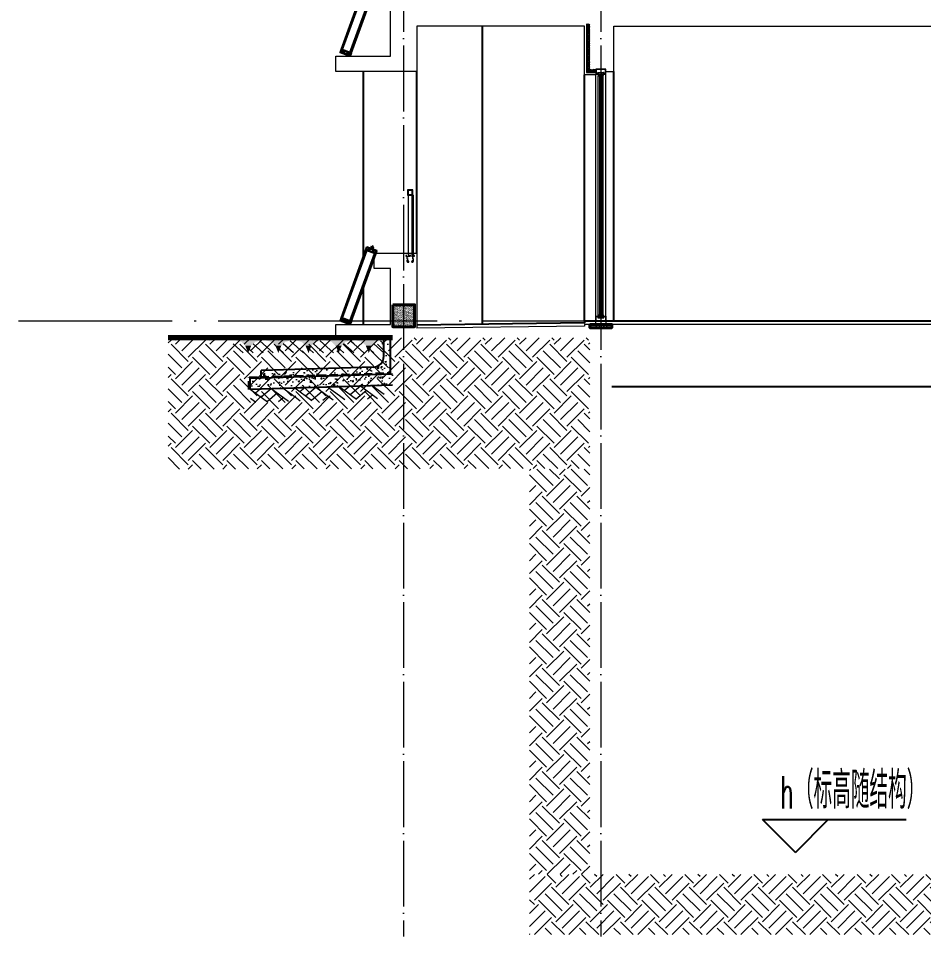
# Model space of a CAD drawing. Extents: x 27938 to 983267, y -209821 to 1628073.
# Drawn here: x 694490 to 702755, y -116695 to -108311 of the extents above; entities that cross this region are included whole.
import ezdxf

# ---------------------------------------------------------------- set-up
doc = ezdxf.new("R2010")
doc.units = 0
doc.header["$LTSCALE"] = 1000
doc.header["$MEASUREMENT"] = 0
doc.linetypes.add('DASH', pattern=[0.35, 0.25, -0.1])
doc.linetypes.add('DOTE', pattern=[2.42, 2, -0.2, 0.02, -0.2])
for name, color, linetype in [('5-平立面看线1', 45, 'Continuous'), ('COLUMN', 9, 'Continuous'), ('DIM_ELEV', 3, 'Continuous'), ('Stair-栏杆', 142, 'Continuous'), ('实线层', 7, 'Continuous'), ('看线', 251, 'Continuous'), ('立面-看线', 251, 'Continuous')]:
    doc.layers.add(name, color=color, linetype=linetype)
for name, color, linetype, lineweight in [('DOTE', 19, 'DOTE', 9), ('PUB_HATCH', 8, 'Continuous', 9), ('S_WINDOW', 144, 'Continuous', 15), ('WALL', 9, 'Continuous', 40), ('内粉刷', 37, 'Continuous', 9), ('填充', 251, 'Continuous', 5), ('立面-中轮廓线', 213, 'Continuous', 35), ('立面-栏杆', 105, 'Continuous', 15), ('粉刷', 251, 'Continuous', 9), ('细细', 250, 'Continuous', 0)]:
    doc.layers.add(name, color=color, linetype=linetype, lineweight=lineweight)
doc.styles.add('_TCH_DIM', font='SIMPLEX.shx', dxfattribs={"width": 0.7, "bigfont": 'GBCBIG.shx'})
pattern_1 = [(315, (145053.3697, 680712.4302), (-1.76776695, -1.76776695), []), (315, (145054.5482, 680712.4302), (-1.76776695, -1.76776695), [])]
pattern_2 = [(315, (145053.3697, 678374.192), (-1.76776695, -1.76776695), []), (315, (145054.5482, 678374.192), (-1.76776695, -1.76776695), [])]
pattern_3 = [(50, (28072.99, 249033.25), (143.452037, -12.550427), [15, -165]), (355, (28072.99, 249033.25), (-27.750267, 150.438427), [12, -132]), (100.4514, (28084.94, 249032.2), (115.701876, 137.88791), [12.74804, -140.22842]), (46.1842, (28072.99, 249073.25), (213.44821, -33.1038), [22.5, -247.5]), (96.6356, (28090.77, 249070.5), (186.93254, 194.82357), [19.12206, -210.3426]), (351.1842, (28072.99, 249073.25), (186.93239, 194.82372), [18, -198]), (21, (28092.99, 249063.25), (119.38141, -80.52378), [15, -165]), (326, (28092.99, 249063.25), (48.663066, 145.03001), [12, -132]), (71.4514, (28102.93, 249056.54), (168.044526, 64.5061), [12.74804, -140.22842]), (37.5, (28072.986, 249033.25), (2.431971, 66.578771), [0, -130.4, 0, -134, 0, -132.5]), (7.5, (28072.986, 249033.25), (52.613907, 78.882342), [0, -76.4, 0, -127.4, 0, -50.5]), (327.5, (28028.386, 249033.25), (106.764487, -4.510974), [0, -50, 0, -156, 0, -207]), (317.5, (28008.39, 249033.25), (116.637234, 20.020996), [0, -65, 0, -103.6, 0, -147])]

# ---------------------------------------------------------------- blocks, each defined once
blk = doc.blocks.new('A$C39C008DC')
at = {"layer": '实线层', "color": 5}
for p, q in [((31.5, 60.3), (256.2, 677.7)), ((256.5, 677.6), (31.8, 60.2)), ((32.3, 60.1), (257, 677.4)), ((260, 676.3), (35.3, 59)), ((260.5, 676.2), (35.8, 58.8)), ((254.8, 678.2), (264.9, 706)), ((345, 645.4), (254.8, 678.2)), ((255.2, 678.1), (265.5, 706.3)), ((353.5, 668.7), (263.2, 701.5)), ((353.1, 669.2), (263.8, 701.7)), ((264.9, 706), (265.3, 705.8)), ((354.7, 673.6), (265.4, 706.1)), ((354.8, 673.8), (265.5, 706.3)), ((280.3, 678), (281.3, 680.8)), ((282.2, 675.8), (280.3, 678)), ((280.6, 671.6), (285.7, 685.5)), ((281.3, 680.8), (284.1, 681.3)), ((285, 676.3), (282.2, 675.8)), ((284.1, 681.3), (286, 679)), ((286, 679), (285, 676.3)), ((303.6, 695.6), (297, 694.8)), ((323.3, 685.2), (297, 694.8)), ((303.6, 695.6), (310.7, 714.8)), ((303.6, 695.6), (318.7, 690.1)), ((325.7, 709.4), (310.7, 714.8)), ((318.7, 690.1), (325.7, 709.4)), ((318.7, 690.1), (323.3, 685.2)), ((321, 657), (326, 670.8)), ((344.5, 645.6), (354.8, 673.8)), ((345, 645.4), (355.1, 673.1)), ((355.1, 673.1), (354.6, 673.3)), ((334, 649.4), (109.3, 32)), ((334.3, 649.3), (109.6, 31.9)), ((118.1, 28.8), (342.8, 646.2)), ((343.2, 646), (118.5, 28.7)), ((118.9, 28.5), (343.6, 645.9)), ((320.7, 663.4), (321.6, 666.1)), ((322.5, 661.2), (320.7, 663.4)), ((321.6, 666.1), (324.5, 666.6)), ((325.4, 661.7), (322.5, 661.2)), ((324.5, 666.6), (326.3, 664.4)), ((326.3, 664.4), (325.4, 661.7)), ((30.1, 60.9), (20, 33.1)), ((20, 33.1), (20.4, 33)), ((30.5, 60.7), (20.3, 32.5)), ((109.6, 0.1), (20.3, 32.6)), ((109.5, 0), (20.3, 32.5)), ((111.8, 4.7), (21.6, 37.6)), ((111.2, 4.6), (21.9, 37.1)), ((120.3, 28), (30.1, 60.9)), ((120.3, 28), (32, 60.2)), ((49.8, 44.6), (48.8, 41.9)), ((48.8, 41.9), (50.6, 39.7)), ((54.1, 49.3), (49.1, 35.5)), ((52.6, 45.1), (49.8, 44.6)), ((50.6, 39.7), (53.5, 40.2)), ((54.5, 42.9), (52.6, 45.1)), ((53.5, 40.2), (54.5, 42.9)), ((93.4, 28.7), (92.4, 26)), ((92.4, 26), (94.3, 23.8)), ((97.8, 33.4), (92.8, 19.6)), ((96.3, 29.2), (93.4, 28.7)), ((94.3, 23.8), (97.1, 24.3)), ((98.1, 27), (96.3, 29.2)), ((97.1, 24.3), (98.1, 27)), ((119.8, 28.2), (109.5, 0)), ((110.2, 0.3), (109.7, 0.5)), ((120.3, 28), (110.2, 0.3))]:
    blk.add_line(p, q, dxfattribs=at)
for points in [[(263.2, 701.5), (263.3, 701.7), (263.5, 701.7), (263.6, 701.7), (263.8, 701.7)], [(353.5, 668.7), (353.5, 668.8), (353.4, 669), (353.3, 669.1), (353.1, 669.2)], [(21.6, 37.6), (21.6, 37.4), (21.6, 37.3), (21.8, 37.2), (21.9, 37.1)], [(111.8, 4.7), (111.7, 4.6), (111.6, 4.5), (111.4, 4.5), (111.2, 4.6)]]:
    blk.add_lwpolyline(points, dxfattribs=at)
for centre, radius in [((283.2, 678.5), 10), ((283.2, 678.5), 9.5), ((323.5, 663.9), 10), ((323.5, 663.9), 9.5), ((51.6, 42.4), 10), ((51.6, 42.4), 9.5), ((95.3, 26.5), 10), ((95.3, 26.5), 9.5)]:
    blk.add_circle(centre, radius, dxfattribs=at)
for centre, start, end in [((265.3, 705.8), 70, 160), ((354.6, 673.3), 340, 70), ((20.4, 33), 160, 250), ((109.7, 0.5), 250, 340)]:
    blk.add_arc(centre, 0.5, start, end, dxfattribs=at)
blk = doc.blocks.new('afzdfsregf')
at = {"layer": '细细'}
h = blk.add_hatch(dxfattribs=at)
h.set_pattern_fill('金属', color=256, style=0)
h.set_pattern_definition(pattern_1)
h.paths.add_polyline_path([(221063.8, 608913.8), (221043.8, 608913.8), (221043.8, 608927.3), (220993.8, 608927.3), (220993.8, 608913.8), (220973.8, 608913.8), (220973.8, 608958.8), (221063.8, 608958.8)])
h.paths.add_polyline_path([(221045.8, 608929.3), (221045.8, 608915.8), (221061.8, 608915.8), (221061.8, 608956.8), (220975.8, 608956.8), (220975.8, 608915.8), (220991.8, 608915.8), (220991.8, 608929.3)], flags=16)
h = blk.add_hatch(dxfattribs=at)
h.set_pattern_fill('金属', color=256, style=0)
h.set_pattern_definition(pattern_1)
h.paths.add_polyline_path([(220996.3, 608925.3), (220996.3, 608900.3), (221008.3, 608900.3), (221008.3, 608910.3), (221029.3, 608910.3), (221029.3, 608900.3), (221041.3, 608900.3), (221041.3, 608925.3)])
h.paths.add_polyline_path([(221039.3, 608923.3), (221039.3, 608902.3), (221031.3, 608902.3), (221031.3, 608912.3), (221006.3, 608912.3), (221006.3, 608902.3), (220998.3, 608902.3), (220998.3, 608923.3)], flags=16)
h = blk.add_hatch(color=256, dxfattribs=at)
edge = h.paths.add_edge_path()
edge.add_line((221023.3, 608910.3), (221023.3, 608898.3))
edge.add_arc((221018.8, 608890), 9.44, 61.51755, 118.48245)
edge.add_line((221014.3, 608898.3), (221014.3, 608910.3))
edge.add_arc((221018.8, 608918.6), 9.44, 241.51755, 298.48245)
h = blk.add_hatch(dxfattribs=at)
h.set_pattern_fill('金属', color=256, style=0)
h.set_pattern_definition(pattern_2)
h.paths.add_polyline_path([(221063.8, 606703.8), (221043.8, 606703.8), (221043.8, 606690.3), (220993.8, 606690.3), (220993.8, 606703.8), (220973.8, 606703.8), (220973.8, 606658.8), (221063.8, 606658.8)])
h.paths.add_polyline_path([(221045.8, 606688.3), (221045.8, 606701.8), (221061.8, 606701.8), (221061.8, 606660.8), (220975.8, 606660.8), (220975.8, 606701.8), (220991.8, 606701.8), (220991.8, 606688.3)], flags=16)
h = blk.add_hatch(dxfattribs=at)
h.set_pattern_fill('金属', color=256, style=0)
h.set_pattern_definition(pattern_2)
h.paths.add_polyline_path([(220996.3, 606692.3), (220996.3, 606717.3), (221008.3, 606717.3), (221008.3, 606707.3), (221029.3, 606707.3), (221029.3, 606717.3), (221041.3, 606717.3), (221041.3, 606692.3)])
h.paths.add_polyline_path([(221039.3, 606694.3), (221039.3, 606715.3), (221031.3, 606715.3), (221031.3, 606705.3), (221006.3, 606705.3), (221006.3, 606715.3), (220998.3, 606715.3), (220998.3, 606694.3)], flags=16)
h = blk.add_hatch(color=256, dxfattribs=at)
edge = h.paths.add_edge_path()
edge.add_line((221023.3, 606707.3), (221023.3, 606719.3))
edge.add_arc((221018.8, 606727.6), 9.44, 241.51755, 298.48245, ccw=False)
edge.add_line((221014.3, 606719.3), (221014.3, 606707.3))
edge.add_arc((221018.8, 606699), 9.44, 61.51755, 118.48245, ccw=False)
at = {"layer": 'S_WINDOW'}
for p, q in [((220973.8, 606703.8), (220973.8, 608913.8)), ((220996.3, 606717.3), (220996.3, 608900.3)), ((221041.3, 606717.3), (221041.3, 608900.3)), ((221063.8, 606703.8), (221063.8, 608913.8))]:
    blk.add_line(p, q, dxfattribs=at)
for points in [[(220973.8, 608958.8), (220973.8, 608913.8), (220993.8, 608913.8), (220993.8, 608927.3), (221043.8, 608927.3), (221043.8, 608913.8), (221063.8, 608913.8), (221063.8, 608958.8)], [(220975.8, 608956.8), (220975.8, 608915.8), (220991.8, 608915.8), (220991.8, 608929.3), (221045.8, 608929.3), (221045.8, 608915.8), (221061.8, 608915.8), (221061.8, 608956.8)], [(220996.3, 608925.3), (220996.3, 608900.3), (221008.3, 608900.3), (221008.3, 608910.3), (221029.3, 608910.3), (221029.3, 608900.3), (221041.3, 608900.3), (221041.3, 608925.3)], [(220998.3, 608923.3), (220998.3, 608902.3), (221006.3, 608902.3), (221006.3, 608912.3), (221031.3, 608912.3), (221031.3, 608902.3), (221039.3, 608902.3), (221039.3, 608923.3)], [(220973.8, 606658.8), (220973.8, 606703.8), (220993.8, 606703.8), (220993.8, 606690.3), (221043.8, 606690.3), (221043.8, 606703.8), (221063.8, 606703.8), (221063.8, 606658.8)], [(220975.8, 606660.8), (220975.8, 606701.8), (220991.8, 606701.8), (220991.8, 606688.3), (221045.8, 606688.3), (221045.8, 606701.8), (221061.8, 606701.8), (221061.8, 606660.8)], [(220996.3, 606692.3), (220996.3, 606717.3), (221008.3, 606717.3), (221008.3, 606707.3), (221029.3, 606707.3), (221029.3, 606717.3), (221041.3, 606717.3), (221041.3, 606692.3)], [(220998.3, 606694.3), (220998.3, 606715.3), (221006.3, 606715.3), (221006.3, 606705.3), (221031.3, 606705.3), (221031.3, 606715.3), (221039.3, 606715.3), (221039.3, 606694.3)]]:
    blk.add_lwpolyline(points, close=True, dxfattribs=at)
at = {"layer": '细细'}
for points in [[(221008.3, 608900.3), (221008.3, 606717.3)], [(221014.3, 606719.3), (221014.3, 608910.3)], [(221023.3, 606719.3), (221023.3, 608910.3)], [(221029.3, 608900.3), (221029.3, 606717.3)]]:
    blk.add_lwpolyline(points, dxfattribs=at)
for points in [[(221023.3, 608910.3), (221023.3, 608898.3, 0.253805), (221014.3, 608898.3), (221014.3, 608910.3, 0.253805)], [(221023.3, 606707.3), (221023.3, 606719.3, -0.253805), (221014.3, 606719.3), (221014.3, 606707.3, -0.253805)]]:
    blk.add_lwpolyline(points, format="xyb", close=True, dxfattribs=at)
blk = doc.blocks.new('$LinePat$素土夯实')
at = {"color": 0}
for p, q in [((0, -210), (210, 0)), ((120, -300), (420, 0)), ((420, 0), (608, -188)), ((495, -300), (795, 0)), ((615, 0), (705, -90)), ((315, -105), (502, -293)), ((210, -210), (300, -300)), ((705, -300), (795, -210))]:
    blk.add_line(p, q, dxfattribs=at)
blk = doc.blocks.new('$LinePat$自然土壤')
at = {"color": 0}
for p, q in [((0, -90), (71, -19)), ((0, -300), (211, -89)), ((420, -300), (630, -90)), ((210, -300), (286, -224))]:
    blk.add_line(p, q, dxfattribs=at)
for points in [[(0, 0), (630, 0), (168, -45), (462, -45)], [(168, -45), (462, -45), (252, -132), (378, -132)], [(252, -132), (378, -132), (315, -300)]]:
    blk.add_solid(points, dxfattribs=at)
blk = doc.blocks.new('sanshui')
at = {"layer": '粉刷'}
h = blk.add_hatch(dxfattribs=at)
h.set_pattern_fill('混凝土', color=256, scale=20)
h.set_pattern_definition(pattern_3)
edge = h.paths.add_edge_path()
edge.add_line((346317.8, 427329.6), (346257.8, 427329.6))
edge.add_line((346257.8, 427329.6), (346257.8, 427160.3))
edge.add_arc((346157.8, 427160.3), 100, 271.71836, 360, ccw=False)
edge.add_line((346160.8, 427060.3), (345137.8, 427029.6))
edge.add_line((345137.8, 427029.6), (345137.8, 426969.6))
edge.add_line((345137.8, 426969.6), (346317.8, 427005))
edge.add_line((346317.8, 427005), (346317.8, 427329.6))
h = blk.add_hatch(dxfattribs=at)
h.set_pattern_fill('混凝土', color=256, scale=20)
h.set_pattern_definition(pattern_3)
h.paths.add_polyline_path([(346337.8, 426895.6), (346337.8, 426995.6), (345037.8, 426956.6), (345037.8, 426856.6)])
at = {"layer": 'COLUMN'}
for p, q in [((346257.8, 427329.6), (346317.8, 427329.6)), ((346257.8, 427160.3), (346257.8, 427329.6)), ((346317.8, 426995), (346317.8, 427329.6)), ((346338.1, 426995.6), (345037.8, 426956.6)), ((346160.8, 427060.3), (345137.8, 427029.6)), ((345137.8, 426959.6), (345137.8, 427029.6)), ((345037.8, 426856.6), (345037.8, 426956.6)), ((346338.1, 426895.6), (345037.8, 426856.6))]:
    blk.add_line(p, q, dxfattribs=at)
blk.add_arc((346157.8, 427160.3), 100, 271.71836, 0, dxfattribs=at)
at = {"layer": '立面-中轮廓线', "linetype": 'DASH', "ltscale": 0.3}
blk.add_lwpolyline([(345027.8, 426856.6), (345027.8, 426966.3), (346317.8, 427005)], dxfattribs=at)
at = {"layer": '粉刷'}
blk.add_line((344881.5, 427329.6), (346257.8, 427329.6), dxfattribs=at)
at = {"layer": '粉刷', "yscale": 0.4, "zscale": 0.4}
for name, p, xscale, rotation in [('$LinePat$自然土壤', (345156.8, 427309.6), -0.4369306507241237, 359.9999999999903), ('$LinePat$自然土壤', (345432, 427309.6), -0.4369306507241237, 359.9999999999903), ('$LinePat$自然土壤', (345707.3, 427309.6), -0.4369306507241237, 359.9999999999903), ('$LinePat$自然土壤', (345982.6, 427309.6), -0.4369306507241237, 359.9999999999903), ('$LinePat$自然土壤', (346257.8, 427309.6), -0.4369306507241237, 359.9999999999903), ('$LinePat$素土夯实', (345444.5, 426868.8), -0.5117605352322558, 1.718358001643932), ('$LinePat$素土夯实', (345851.2, 426881), -0.5117605352322558, 1.718358001643932), ('$LinePat$素土夯实', (346257.8, 426893.2), -0.5117605352322558, 1.718358001643932)]:
    blk.add_blockref(name, p, dxfattribs=dict(at, xscale=xscale, rotation=rotation))
blk = doc.blocks.new('A$C3A5F60BE')
at = {"layer": 'Stair-栏杆'}
h = blk.add_hatch(dxfattribs=at)
h.set_pattern_fill('水域', color=5, scale=5)
h.set_pattern_definition([(0, (-542648.838, -108936.119), (0, 10.23622015), [1.2795276, -8.956693]), (26.5650512, (-542647.5587, -108936.119), (10.236220737, 9.4e-08), [1.4305551, -21.458329]), (333.4349488, (-542639.8815, -108935.479), (10.23622078, -4e-09), [1.4305551, -21.458329]), (45, (-542646.279, -108935.479), (0, 10.2362206), [1.80952525, -12.666676]), (135, (-542639.8815, -108935.479), (-10.2362206, 1e-15), [1.80952525, -12.666676]), (26.5650512, (-542644.9996, -108934.1997), (10.236220737, 9.4e-08), [1.4305551, -21.458329]), (333.4349488, (-542642.4406, -108933.56), (10.23622078, -4e-09), [1.4305551, -21.458329]), (0, (-542643.72, -108933.56), (0, 10.23622015), [1.2795276, -8.956693])])
h.paths.add_polyline_path([(15, 0), (25, 0), (25, 550), (15, 550)])
at = {"layer": 'Stair-栏杆', "color": 5}
blk.add_lwpolyline([(25, 550), (25, 550), (25, 0), (25, 0)], close=True, dxfattribs=at)
at = {"layer": '立面-栏杆'}
for p, q in [((-15, 0), (-15, 550)), ((15, 550), (15, 0))]:
    blk.add_line(p, q, dxfattribs=at)
at = {"layer": '立面-栏杆', "linetype": 'DASH', "ltscale": 0.1}
for p, q in [((40, 0), (-40, 0)), ((-40, 0), (-40, -7.1)), ((40, -7.1), (40, 0)), ((-40, -7.1), (-29.7, -7.1)), ((-29.7, -7.1), (-29.7, -51)), ((-22.5, -7.1), (22.4, -7.1)), ((-22.5, -51), (-22.5, -7.1)), ((-15.3, -52.8), (-20.7, -52.8)), ((-20.7, -60), (-15.3, -60)), ((-12.6, -57.3), (-12.6, -55.5)), ((12.5, -55.5), (12.5, -57.3)), ((20.6, -52.8), (15.2, -52.8)), ((15.2, -60), (20.6, -60)), ((22.4, -7.1), (22.4, -51)), ((29.6, -7.1), (40, -7.1)), ((29.6, -51), (29.6, -7.1))]:
    blk.add_line(p, q, dxfattribs=at)
at = {"layer": '立面-栏杆'}
for points in [[(25, 600), (-25, 600), (-25, 550), (25, 550)], [(19, 594), (-19, 594), (-19, 556), (19, 556)]]:
    blk.add_lwpolyline(points, close=True, dxfattribs=at)
at = {"layer": '立面-栏杆', "linetype": 'DASH', "ltscale": 0.1}
for centre, major_axis, start_param, end_param in [((-20.7, -51), (6.36, 6.36), 2.356194, 3.926991), ((-20.7, -51), (1.27, 1.27), 2.356194, 3.926991), ((-15.3, -55.5), (1.91, 1.91), 5.497787, 7.068583), ((-15.3, -57.3), (1.91, 1.91), 3.926991, 5.497787), ((15.2, -55.5), (1.91, 1.91), 0.785398, 2.356194), ((17.1, -55.4), (3.53, 3.53), 2.748894, 3.534292), ((20.6, -51), (-6.36, 6.36), 2.356194, 3.926991), ((20.6, -51), (-1.27, 1.27), 2.356194, 3.926991)]:
    blk.add_ellipse(centre, major_axis=major_axis, ratio=1, start_param=start_param, end_param=end_param, dxfattribs=at)

msp = doc.modelspace()

# ---------------------------------------------------------------- hatches: boundary and pattern name
at = {"layer": '填充'}
h = msp.add_hatch(dxfattribs=at)
h.set_pattern_fill('EARTH', color=250, scale=70, angle=45, style=0)
h.set_pattern_definition([(45, (-101046.77, -497691.1), (0, 314.308964), [222.25, -222.25]), (45, (-101105.7, -497632.18), (0, 314.308964), [222.25, -222.25]), (45, (-101164.64, -497573.24), (0, 314.308964), [222.25, -222.25]), (135, (-101164.64, -497533.95), (-314.308964, 0), [222.25, -222.25]), (135, (-101105.7, -497475.02), (-314.308964, 0), [222.25, -222.25]), (135, (-101046.77, -497416.09), (-314.308964, 0), [222.25, -222.25])])
edge = h.paths.add_edge_path()
edge.add_line((695857.2, -111226.9), (695857.2, -112420.1))
edge.add_line((695875.2, -112426.8), (699707.2, -112420.1))
edge.add_line((699707.2, -112420.1), (699707.1, -111226.8))
edge.add_line((699707.1, -111226.8), (695879.1, -111226.9))
h = msp.add_hatch(dxfattribs=at)
h.set_pattern_fill('EARTH', color=250, scale=70, angle=-45, style=0)
h.set_pattern_definition([(315, (922000.3, 733641.91), (314.308964, -6e-14), [222.25, -222.25]), (315, (922059.23, 733700.85), (314.308964, -6e-14), [222.25, -222.25]), (315, (922118.16, 733759.78), (314.308964, -6e-14), [222.25, -222.25]), (45, (922157.45, 733759.78), (6e-14, 314.308964), [222.25, -222.25]), (45, (922216.38, 733700.85), (6e-14, 314.308964), [222.25, -222.25]), (45, (922275.32, 733641.91), (6e-14, 314.308964), [222.25, -222.25])])
h.paths.add_polyline_path([(699155.8, -116126.4), (699706, -116126.4), (699706, -112426.4), (699155.8, -112426.4)])
h = msp.add_hatch(dxfattribs=at)
h.set_pattern_fill('EARTH', color=250, scale=70, angle=45, style=0)
h.set_pattern_definition([(45, (-150062.3, 106167.78), (0, 314.308964), [222.25, -222.25]), (45, (-150121.22, 106226.72), (0, 314.308964), [222.25, -222.25]), (45, (-150180.16, 106285.65), (0, 314.308964), [222.25, -222.25]), (135, (-150180.16, 106324.94), (-314.308964, 0), [222.25, -222.25]), (135, (-150121.22, 106383.87), (-314.308964, 0), [222.25, -222.25]), (135, (-150062.3, 106442.8), (-314.308964, 0), [222.25, -222.25])])
h.paths.add_polyline_path([(707557.5, -116676.7), (707557.5, -116126.5), (699156.8, -116126.5), (699156.8, -116676.7)])
at = {"layer": '立面-看线'}
h = msp.add_hatch(dxfattribs=at)
h.set_pattern_fill('HONEY', color=256, scale=7)
h.set_pattern_definition([(0, (-101346.083, -493623.398), (16.66875, 9.623705), [11.1125, -22.225]), (120, (-101346.083, -493623.398), (-16.66874801, 9.62370845), [11.1125, -22.225]), (60, (-101346.083, -493623.398), (1.99e-06, 19.24741345), [-22.225, 11.1125])])
h.paths.add_polyline_path([(699677.2, -108361.4), (699707.2, -108361.4), (699707.2, -108776.4), (699762.2, -108776.4), (699762.2, -108806.4), (699677.2, -108806.4)])
h = msp.add_hatch(dxfattribs=at)
h.set_pattern_fill('碎沙', color=256, scale=4)
h.set_pattern_definition([(37.5, (-103146.083, -496488.398), (-0.32000626, 9.78826475), [0, -7.7216, 0, -8.636, 0, -8.255]), (7.5, (-103146.083, -496488.398), (8.99046566, 14.33650201), [0, -4.1656, 0, -6.9596, 0, -2.667]), (327.5, (-103152.331, -496488.398), (15.819847405, 0.02874369), [0, -2.54, 0, -9.144, 0, -11.938]), (317.5, (-103152.331, -496488.398), (15.27112905, 4.45858647), [0, -1.27, 0, -5.9944, 0, -6.858])])
h.paths.add_polyline_path([(697907.2, -111126.4), (698107.2, -111126.4), (698107.2, -110926.4), (697907.2, -110926.4)])
h = msp.add_hatch(dxfattribs=at)
h.set_pattern_fill('碎沙', color=256, scale=4)
h.set_pattern_definition([(37.5, (-101346.083, -496523.398), (-0.32000626, 9.78826475), [0, -7.7216, 0, -8.636, 0, -8.255]), (7.5, (-101346.083, -496523.398), (8.99046566, 14.33650201), [0, -4.1656, 0, -6.9596, 0, -2.667]), (327.5, (-101352.331, -496523.398), (15.819847405, 0.02874369), [0, -2.54, 0, -9.144, 0, -11.938]), (317.5, (-101352.331, -496523.398), (15.27112905, 4.45858647), [0, -1.27, 0, -5.9944, 0, -6.858])])
h.paths.add_polyline_path([(699707.2, -111136.4), (699907.2, -111136.4), (699907.2, -111106.4), (699707.2, -111106.4)])

# ---------------------------------------------------------------- linework, layer by layer
at = {"layer": '5-平立面看线1', "color": 1, "ltscale": 0.8, "const_width": 50}
msp.add_lwpolyline([(695857.2, -111226.4), (697907.2, -111226.4)], dxfattribs=at)
at = {"layer": 'DIM_ELEV', "color": 3}
for p, q in [((701583.8, -115926.4), (701283.8, -115626.4)), ((701283.8, -115626.4), (702595.8, -115626.4)), ((701583.8, -115926.4), (701883.8, -115626.4))]:
    msp.add_line(p, q, dxfattribs=at)
at = {"layer": 'DOTE', "linetype": 'DOTE', "ltscale": 0.3}
for p, q in [((698007.2, -83876.4), (698007.2, -116695.2)), ((699807.2, -83876.4), (699807.2, -116695.2))]:
    msp.add_line(p, q, dxfattribs=at)
at = {"layer": 'DOTE', "linetype": 'DOTE'}
msp.add_line((717674.5, -111076.4), (694489.8, -111076.4), dxfattribs=at)
at = {"layer": 'PUB_HATCH', "color": 215, "true_color": 0xa953a0}
msp.add_lwpolyline([(699677.2, -108361.4), (699677.2, -108806.4), (699762.2, -108806.4)], dxfattribs=at)
at = {"layer": 'S_WINDOW'}
msp.add_lwpolyline([(699762.2, -111076.4), (699852.2, -111076.4), (699852.2, -111106.4), (699762.2, -111106.4)], close=True, dxfattribs=at)
at = {"layer": 'WALL', "color": 7}
for points in [[(697907.2, -110926.4), (698107.2, -110926.4), (698107.2, -111126.4), (697907.2, -111126.4)], [(699707.2, -111106.4), (699907.2, -111106.4), (699907.2, -111136.4), (699707.2, -111136.4)]]:
    msp.add_lwpolyline(points, close=True, dxfattribs=at)
at = {"layer": '内粉刷'}
for points in [[(699762.2, -108826.4), (699657.2, -108826.4), (699657.2, -108381.4), (698127.2, -108381.4), (698127.2, -108796.4), (697387.2, -108796.4), (697387.2, -108656.4), (697887.2, -108656.4), (697887.2, -108196.4), (697737.2, -108196.4), (697737.2, -108056.4), (698127.2, -108056.4), (698127.2, -108241.4)], [(699852.2, -108796.4), (699927.2, -108796.4), (699927.2, -108381.4), (704107.2, -108381.4)], [(706862.2, -110156.4), (706787.2, -110156.4), (706787.2, -111136.4), (704327.2, -111136.4), (704327.2, -111106.4), (699657.2, -111106.4), (699657.2, -111121.4), (698127.2, -111141.4)], [(697387.2, -111226.4), (697387.2, -111106.4), (697887.2, -111106.4), (697887.2, -110596.4), (697737.2, -110596.4), (697737.2, -110456.4), (698127.2, -110456.4), (698127.2, -111141.4)]]:
    msp.add_lwpolyline(points, dxfattribs=at)
at = {"layer": '看线', "color": 252, "true_color": 0x939598}
for p, q in [((698727.2, -111103.6), (698727.2, -108381.4)), ((697637.2, -108796.4), (697637.2, -110500.6)), ((697637.2, -110772.6), (697637.2, -111106.4)), ((704107.2, -111676.4), (699907.2, -111676.4))]:
    msp.add_line(p, q, dxfattribs=at)
at = {"layer": '看线'}
for p, q in [((698127.2, -110456.4), (698127.2, -108796.4)), ((699927.2, -111076.4), (699927.2, -108796.4)), ((699657.2, -111076.4), (699657.2, -108826.4))]:
    msp.add_line(p, q, dxfattribs=at)
at = {"layer": '看线', "color": 32}
msp.add_lwpolyline([(706787.2, -111106.4), (704327.2, -111106.4), (704327.2, -111076.4), (699657.2, -111076.4), (699657.2, -111091.4), (698127.2, -111111.4)], dxfattribs=at)

# ---------------------------------------------------------------- block references
for name, p in [('A$C39C008DC', (697407.2, -108656.4)), ('afzdfsregf', (478788.4, -717735.2)), ('A$C3A5F60BE', (698067.2, -110476.4)), ('A$C39C008DC', (697407.2, -111106.4)), ('sanshui', (351569, -538556.2))]:
    msp.add_blockref(name, p)

# ---------------------------------------------------------------- texts
at = {"layer": 'DIM_ELEV', "color": 7, "style": '_TCH_DIM'}
for s, height, width, p in [('（标高随结构）', 337.59, 0.7, (701579.5, -115526.3)), ('h', 297.5, 0.494118, (701446.5, -115526.3))]:
    msp.add_text(s, height=height, dxfattribs=dict(at, width=width)).set_placement(p)

doc.saveas('drawing.dxf')
